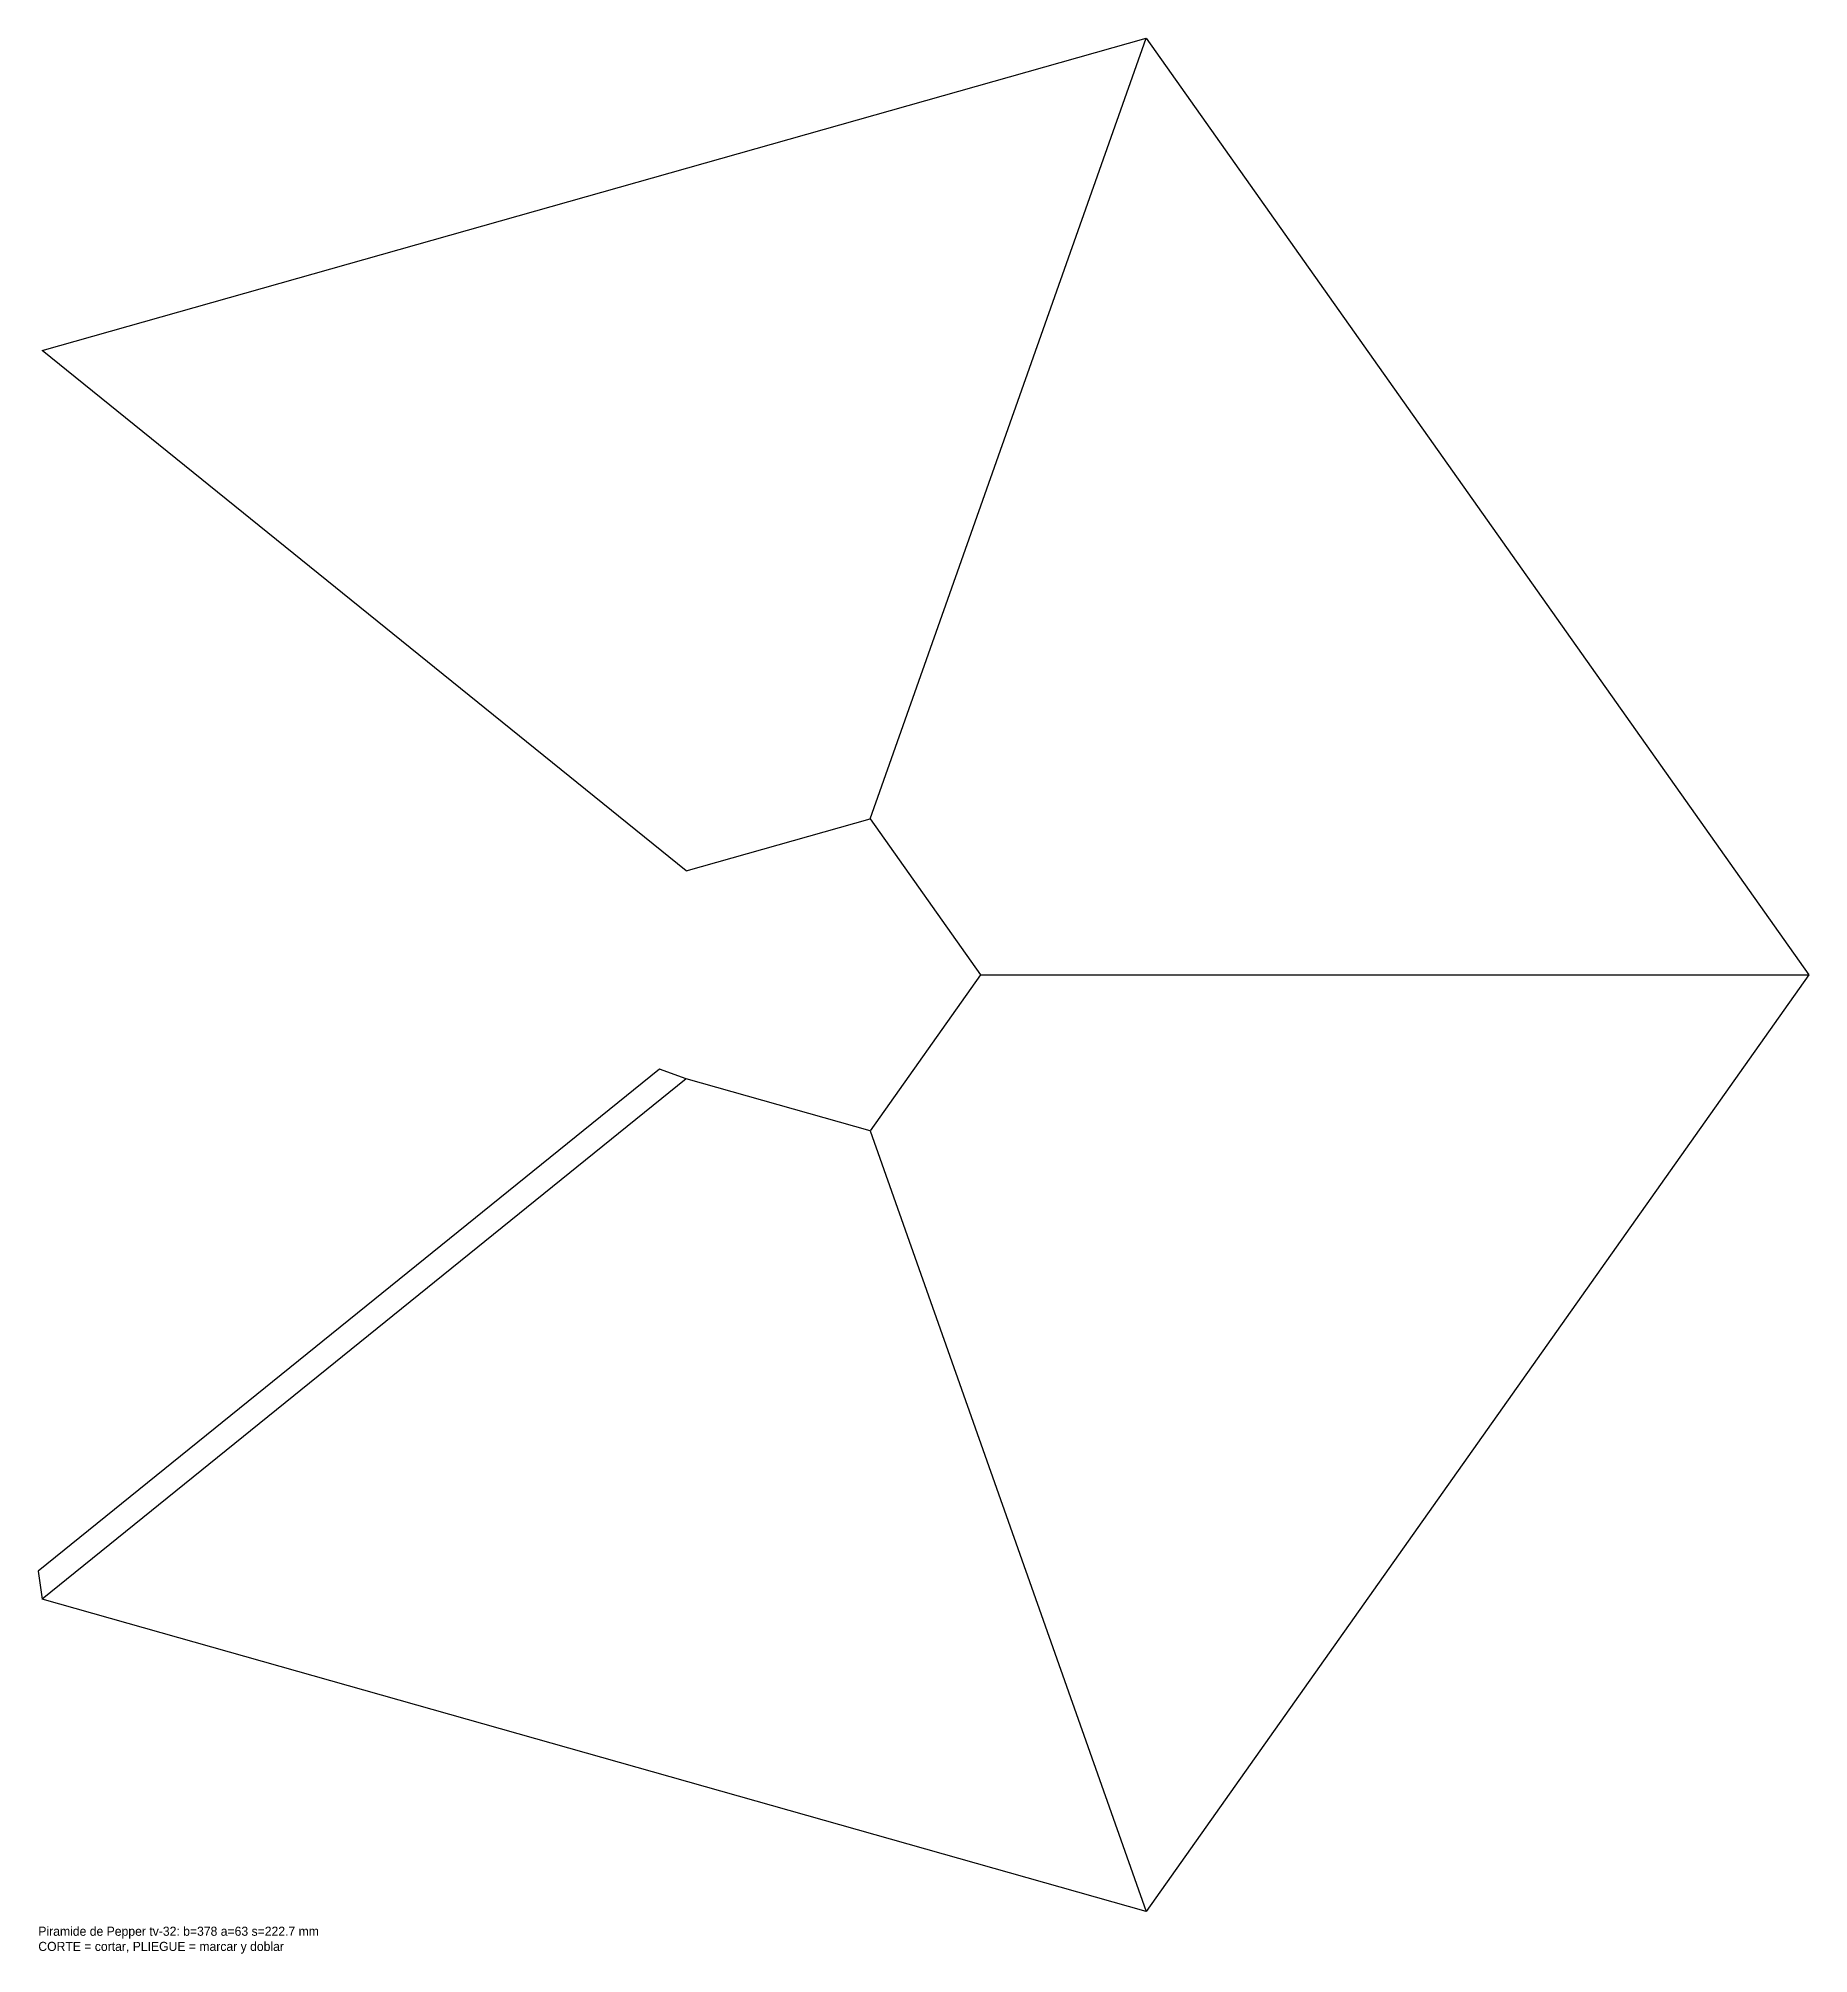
# Model space of a CAD drawing. Header units: millimetres. Extents: x -256 to 327, y -323 to 309.
import ezdxf

# ---------------------------------------------------------------- set-up
doc = ezdxf.new("R2010")
doc.units = ezdxf.units.MM

msp = doc.modelspace()

# ---------------------------------------------------------------- linework, layer by layer
at = {"layer": 'CORTE', "color": 1}
for p, q in [((-254.611, 205.757), (109.119, 308.636)), ((109.119, 308.636), (327.358, 0)), ((-42.435, 34.293), (-254.611, 205.757)), ((-42.435, 34.293), (18.187, 51.439)), ((18.187, 51.439), (54.56, 0)), ((54.56, 0), (18.187, -51.439)), ((327.358, 0), (109.119, -308.636)), ((-51.197, -31.088), (-255.906, -196.518)), ((-42.435, -34.293), (-51.197, -31.088)), ((18.187, -51.439), (-42.435, -34.293)), ((-255.906, -196.518), (-254.611, -205.757)), ((109.119, -308.636), (-254.611, -205.757))]:
    msp.add_line(p, q, dxfattribs=at)
at = {"layer": 'PLIEGUE', "color": 5}
for p, q in [((18.187, 51.439), (109.119, 308.636)), ((54.56, 0), (327.358, 0)), ((-42.435, -34.293), (-254.611, -205.757)), ((18.187, -51.439), (109.119, -308.636))]:
    msp.add_line(p, q, dxfattribs=at)

# ---------------------------------------------------------------- texts
at = {"layer": 'NOTAS', "color": 8}
for s, p in [('Piramide de Pepper tv-32: b=378 a=63 s=222.7 mm', (-255.906, -316.636)), ('CORTE = cortar, PLIEGUE = marcar y doblar', (-255.906, -321.636))]:
    msp.add_text(s, height=3, dxfattribs=at).set_placement(p)

doc.saveas('drawing.dxf')
